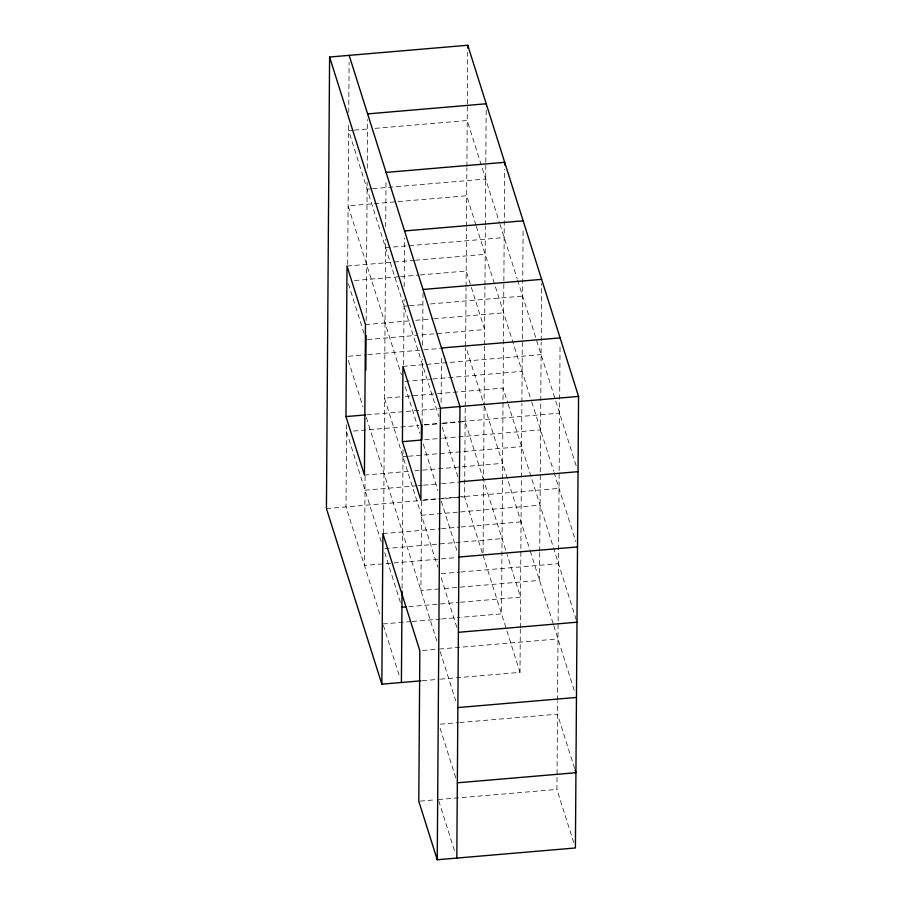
<?xml version="1.0" encoding="UTF-8"?>
<svg xmlns="http://www.w3.org/2000/svg" width="905" height="905" viewBox="0 0 905 905"><rect width="100%" height="100%" fill="white"/><g stroke="black" fill="none" stroke-linecap="round" stroke-linejoin="round"><path stroke-width="0.68" stroke-dasharray="4.53 3.39" d="M346.57 424.683L345.993 506.913L380.258 615.479M347.69 264.407L348.663 125.048M348.753 112.503L349.104 62.332M365.088 476.245L364.466 565.444L456.55 557.593M366.174 320.675L367.147 182.177M367.238 168.24L367.577 119.46M383.573 533.384L385.621 239.316M385.711 226.77L386.039 179.382M402.069 588.25L403.03 449.751M403.619 364.738L404.083 299.238M404.173 286.693L404.512 237.913M421.549 501.313L420.927 590.513L440.464 588.838M422.092 423.269L422.545 359.161M422.635 345.224L423.02 290.867M441.12 402.363L441.448 354.975M482.229 552.672L464.593 496.8L465.215 407.601M465.227 406.209L465.634 347.678M465.645 346.287L466.052 287.745M466.064 286.353L466.471 227.822M466.482 226.431L466.89 167.889M466.901 166.497L467.331 105.172M467.342 103.781L467.704 52.218M483.089 552.536L483.575 481.46M484.107 406.209L483.587 480.069L506.676 553.227M484.526 346.276L484.118 404.807L466.064 347.611M484.537 344.884L484.944 286.353M484.956 284.951L485.363 226.42M485.374 225.028L485.804 163.703M485.804 162.312L486.211 105.172M502.467 480.069L501.528 613.861L461.075 617.3M502.479 478.666L504.639 169.28M440.475 679.169L520.002 672.381L520.307 629.179M520.318 627.787L521.359 478.666M521.37 477.274L521.88 403.404M521.891 402.012L523.101 227.8M539.719 552.525L539.527 580.399L441.855 588.725M539.731 551.134L540.771 402.012M540.783 400.61L541.19 342.079M541.201 340.687L541.597 283.548M573.736 842.646L556.937 789.443L557.559 701.635M557.559 700.244L558.6 551.122M558.611 549.731L560.048 344.862M352.814 130.263L348.629 130.625L438.868 416.617M354.206 130.139L369.557 128.838M375.134 128.363L467.218 120.512L499.549 222.935M367.091 189.145L371.276 188.794M372.679 188.67L485.691 179.032M385.564 247.676L504.164 237.563M347.011 266.07L414.004 260.357M415.406 260.244L485.171 254.294M354.556 280.539L399.196 276.738M400.598 276.613L418.732 275.063M420.124 274.95L466.177 271.025L484.639 329.556L419.06 335.144M404.037 306.207L408.223 305.845M409.614 305.732L424.965 304.419M430.542 303.944L522.626 296.093M365.473 324.601L410.157 320.789M415.734 320.313L432.477 318.888M433.868 318.775L503.633 312.825M367.441 339.545L417.669 335.269M348.448 356.276L366.582 354.726M367.973 354.613L422.397 349.975M423.789 349.85L440.531 348.425M402.94 366.401L541.1 354.624M404.897 381.344L431.414 379.082M432.805 378.969L522.106 371.355M399.863 396.888L384.512 398.189L437.816 567.13M405.44 396.413L436.142 393.788M437.534 393.675L503.112 388.087L507.728 402.714M366.91 414.807L439.468 408.619M424.207 424.694L439.57 423.382M442.364 423.144L460.509 421.594M461.901 421.481L559.573 413.155M353.504 431.063L419.072 425.463M424.66 424.988L441.402 423.563M442.794 423.45L465.125 421.538L483.168 478.734M424.762 439.751L441.516 438.325M442.907 438.212L540.568 429.886M402.985 456.72L407.171 456.369M408.562 456.244L521.574 446.606M364.432 475.114L409.105 471.313M414.682 470.838L460.724 466.912M462.127 466.788L502.58 463.337M364.998 490.182L416.617 485.781M418.008 485.657L422.194 485.306M423.597 485.182L440.339 483.756M441.731 483.643L458.473 482.207M423.676 499.956L437.647 498.757M441.844 498.406L559.041 488.406M326.434 508.576L421.345 500.488M422.737 500.363L460.407 497.15M461.81 497.037L464.593 496.8M421.447 515.25L459.118 512.038M460.521 511.925L540.047 505.137M382.894 533.645L440.124 528.769M441.527 528.644L459.661 527.106M461.052 526.981L521.054 521.868M384.863 548.588L502.06 538.599M441.312 573.657L459.457 572.118M460.849 571.994L558.521 563.668M408.913 606.644L459.14 602.357M460.532 602.244L520.533 597.13L507.094 554.561M382.939 623.964L410.836 621.588M412.239 621.475L440.147 619.088M441.538 618.975L459.672 617.425M422.624 650.469L436.606 649.281M439.4 649.032L557.989 638.93M422.33 680.707L439.072 679.282M440.26 724.181L458.405 722.631M459.797 722.507L557.469 714.181L575.094 770.053M420.18 801.106L435.554 799.794M438.348 799.556L556.937 789.443M499.967 224.259L517.174 278.797M517.592 280.131L576.361 466.358M475.928 225.028L466.697 195.763L348.097 205.876L401.413 374.817M476.347 226.363L531.337 400.621M531.755 401.944L553.589 471.12M554.007 472.444L575.829 541.62M508.146 404.049L576.564 620.864M484.537 406.141L529.866 549.799M530.285 551.134L553.374 624.292M553.792 625.626L574.777 692.133M483.066 555.331L520.002 672.381M442.228 427.251L458.179 477.806M405.191 386.786L419.875 433.337M423.235 443.982L437.93 490.544M441.289 501.178L456.821 550.398M348.414 283.797L364.364 334.341M441.176 577.775L457.127 628.319M348.312 360.382L362.996 406.945M366.355 417.578L436.844 640.966M440.237 651.702L455.769 700.911M346.525 431.651L381.367 542.061M384.727 552.695L400.677 603.25M440.124 728.287L456.075 778.832M383.358 625.298L399.309 675.843M438.767 800.88L454.717 851.435"/><path stroke-width="1.36" d="M381.842 684.169L382.894 533.645L419.83 650.706L418.789 801.219L437.251 859.75L575.41 847.974L578.567 396.424L467.749 45.25L329.59 57.026L326.434 508.576L381.842 684.169L420.938 680.832M345.959 416.594L347.011 266.07L365.473 324.601L364.432 475.114L345.959 416.594L365.518 414.92M365.835 370.326L366.073 335.484M402.42 441.663L402.94 366.401L421.413 424.931L420.882 500.194L402.42 441.663L421.979 439.988L422.081 424.66M401.401 682.494L402.046 591.067M437.251 859.75L440.407 408.2L329.59 57.026M456.81 858.087L459.966 406.537L349.149 55.363M467.727 48.033L467.749 45.25M504.662 165.095L504.685 162.312L386.084 172.414M367.622 113.894L486.211 103.781M404.558 230.945L523.158 220.831M423.031 289.476L541.62 279.362M441.493 348.006L560.093 337.893M440.407 408.2L578.567 396.424M459.435 481.788L578.035 471.675M458.914 557.05L577.514 546.937M401.933 607.244L406.119 606.882M458.394 632.312L576.983 622.199M457.862 707.563L576.462 697.45M457.342 782.825L575.931 772.712L575.094 770.053"/></g></svg>
